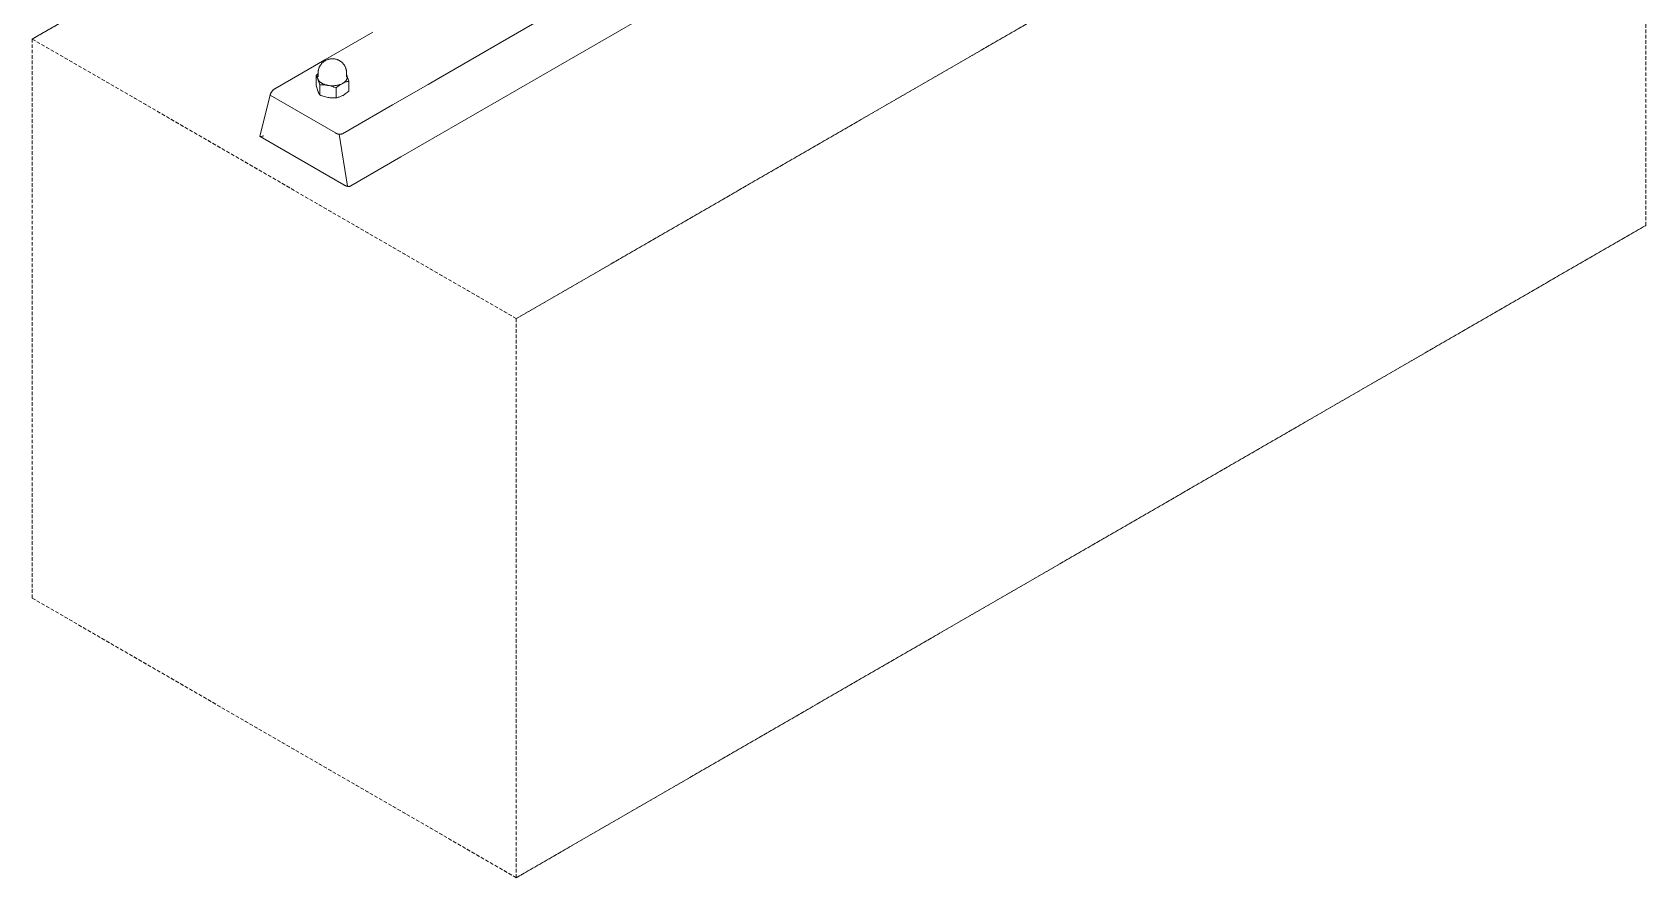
# Model space of a CAD drawing. Header units: millimetres. Extents: x -67 to 4862, y -244 to 3199.
# Drawn here: x 4286 to 4862, y 392 to 694 of the extents above; entities that cross this region are included whole.
import ezdxf

# ---------------------------------------------------------------- set-up
doc = ezdxf.new("R2010")
doc.units = ezdxf.units.MM
doc.linetypes.add('HIDDEN', pattern=[1.905, 1.27, -0.635])
doc.layers.add('ZANO_R', color=7, linetype='Continuous', lineweight=0)
doc.layers.add('ZANO_R_przerywana', color=7, linetype='HIDDEN', lineweight=0)

msp = doc.modelspace()

# ---------------------------------------------------------------- linework, layer by layer
at = {"layer": 'ZANO_R'}
for p, q in [((4558.04, 750.52), (4431.83, 677.65)), ((4556.8, 729.48), (4417.88, 649.28)), ((4390.76, 683.91), (4407.82, 693.76)), ((4372.91, 673.61), (4390.76, 683.91)), ((4388.33, 679.24), (4388.34, 679.41)), ((4388.33, 677.82), (4388.33, 679.24)), ((4388.34, 679.41), (4388.35, 679.58)), ((4388.35, 679.58), (4388.36, 679.76)), ((4388.36, 679.76), (4388.38, 679.93)), ((4388.38, 679.93), (4388.41, 680.1)), ((4388.41, 680.1), (4388.44, 680.28)), ((4388.44, 680.28), (4388.48, 680.45)), ((4388.48, 680.45), (4388.53, 680.61)), ((4388.53, 680.61), (4388.58, 680.78)), ((4388.58, 680.78), (4388.63, 680.95)), ((4388.63, 680.95), (4388.69, 681.11)), ((4388.69, 681.11), (4388.76, 681.27)), ((4388.76, 681.27), (4388.83, 681.43)), ((4388.83, 681.43), (4388.91, 681.59)), ((4388.91, 681.59), (4388.99, 681.74)), ((4388.99, 681.74), (4389.08, 681.89)), ((4389.08, 681.89), (4389.18, 682.04)), ((4389.18, 682.04), (4389.27, 682.18)), ((4389.27, 682.18), (4389.38, 682.32)), ((4389.38, 682.32), (4389.49, 682.46)), ((4389.49, 682.46), (4389.6, 682.59)), ((4389.6, 682.59), (4389.72, 682.72)), ((4389.72, 682.72), (4389.84, 682.85)), ((4389.84, 682.85), (4389.96, 682.97)), ((4389.96, 682.97), (4390.09, 683.08)), ((4390.09, 683.08), (4390.23, 683.2)), ((4390.23, 683.2), (4390.37, 683.3)), ((4390.37, 683.3), (4390.51, 683.4)), ((4390.51, 683.4), (4390.65, 683.5)), ((4390.65, 683.5), (4390.8, 683.59)), ((4390.8, 683.59), (4390.95, 683.68)), ((4390.95, 683.68), (4391.11, 683.76)), ((4391.11, 683.76), (4391.26, 683.84)), ((4391.26, 683.84), (4391.42, 683.91)), ((4391.42, 683.91), (4391.58, 683.98)), ((4391.58, 683.98), (4391.75, 684.04)), ((4391.75, 684.04), (4391.91, 684.09)), ((4391.91, 684.09), (4392.08, 684.14)), ((4392.08, 684.14), (4392.25, 684.19)), ((4392.25, 684.19), (4392.42, 684.22)), ((4392.42, 684.22), (4392.59, 684.25)), ((4392.59, 684.25), (4392.77, 684.28)), ((4392.77, 684.28), (4392.94, 684.3)), ((4392.94, 684.3), (4393.11, 684.31)), ((4393.11, 684.31), (4393.28, 684.32)), ((4393.28, 684.32), (4393.46, 684.32)), ((4393.46, 684.32), (4393.63, 684.32)), ((4393.63, 684.32), (4393.8, 684.31)), ((4393.8, 684.31), (4393.97, 684.29)), ((4393.97, 684.29), (4394.15, 684.27)), ((4394.15, 684.27), (4394.32, 684.24)), ((4394.32, 684.24), (4394.49, 684.21)), ((4394.49, 684.21), (4394.66, 684.17)), ((4394.66, 684.17), (4394.82, 684.13)), ((4394.82, 684.13), (4394.99, 684.07)), ((4394.99, 684.07), (4395.15, 684.02)), ((4395.15, 684.02), (4395.31, 683.96)), ((4395.31, 683.96), (4395.47, 683.89)), ((4395.47, 683.89), (4395.63, 683.82)), ((4395.63, 683.82), (4395.79, 683.74)), ((4395.79, 683.74), (4395.94, 683.66)), ((4395.94, 683.66), (4396.09, 683.57)), ((4396.09, 683.57), (4396.23, 683.47)), ((4396.23, 683.47), (4396.38, 683.38)), ((4396.38, 683.38), (4396.52, 683.27)), ((4396.52, 683.27), (4396.65, 683.17)), ((4396.65, 683.17), (4396.78, 683.05)), ((4396.78, 683.05), (4396.91, 682.94)), ((4396.91, 682.94), (4397.04, 682.82)), ((4397.04, 682.82), (4397.15, 682.69)), ((4397.15, 682.69), (4397.27, 682.56)), ((4397.27, 682.56), (4397.38, 682.43)), ((4397.38, 682.43), (4397.49, 682.29)), ((4397.49, 682.29), (4397.59, 682.15)), ((4397.59, 682.15), (4397.69, 682.01)), ((4397.69, 682.01), (4397.78, 681.86)), ((4397.78, 681.86), (4397.87, 681.71)), ((4397.87, 681.71), (4397.95, 681.56)), ((4397.95, 681.56), (4398.02, 681.4)), ((4398.02, 681.4), (4398.09, 681.25)), ((4398.09, 681.25), (4398.16, 681.09)), ((4398.16, 681.09), (4398.22, 680.92)), ((4398.22, 680.92), (4398.27, 680.76)), ((4398.27, 680.76), (4398.32, 680.6)), ((4398.32, 680.6), (4398.37, 680.43)), ((4398.37, 680.43), (4398.4, 680.26)), ((4398.4, 680.26), (4398.44, 680.09)), ((4398.44, 680.09), (4398.46, 679.92)), ((4398.46, 679.92), (4398.48, 679.75)), ((4398.48, 679.75), (4398.5, 679.58)), ((4398.5, 679.58), (4398.51, 679.41)), ((4398.51, 679.41), (4398.51, 679.24)), ((4398.51, 679.24), (4398.51, 677.82)), ((4372.51, 673.34), (4372.61, 673.41)), ((4372.61, 673.41), (4372.71, 673.48)), ((4372.71, 673.48), (4372.81, 673.54)), ((4372.81, 673.54), (4372.91, 673.61)), ((4387.59, 678.4), (4387.96, 678.71)), ((4387.59, 674.85), (4387.59, 678.4)), ((4387.7, 678.22), (4387.59, 678.4)), ((4388.26, 672.75), (4387.59, 674.85)), ((4387.81, 678.04), (4387.7, 678.22)), ((4387.91, 677.85), (4387.81, 678.04)), ((4388.01, 677.66), (4387.91, 677.85)), ((4387.96, 678.71), (4388.33, 679.01)), ((4388.1, 677.46), (4388.01, 677.66)), ((4388.18, 677.27), (4388.1, 677.46)), ((4388.14, 677.86), (4388.13, 677.8)), ((4388.13, 677.8), (4388.13, 677.74)), ((4388.13, 677.74), (4388.13, 677.68)), ((4388.13, 677.68), (4388.14, 677.61)), ((4388.15, 677.99), (4388.14, 677.92)), ((4388.14, 677.92), (4388.14, 677.86)), ((4388.14, 677.61), (4388.14, 677.55)), ((4388.14, 677.55), (4388.15, 677.49)), ((4388.16, 678.05), (4388.15, 677.99)), ((4388.15, 677.49), (4388.16, 677.43)), ((4388.17, 678.11), (4388.16, 678.05)), ((4388.16, 677.43), (4388.17, 677.37)), ((4388.18, 678.17), (4388.17, 678.11)), ((4388.17, 677.37), (4388.18, 677.31)), ((4388.2, 678.23), (4388.18, 678.17)), ((4388.18, 677.31), (4388.2, 677.24)), ((4388.26, 677.07), (4388.18, 677.27)), ((4388.22, 678.29), (4388.2, 678.23)), ((4388.2, 677.24), (4388.22, 677.18)), ((4388.24, 678.35), (4388.22, 678.29)), ((4388.22, 677.18), (4388.24, 677.13)), ((4388.26, 678.41), (4388.24, 678.35)), ((4388.24, 677.13), (4388.26, 677.07)), ((4388.28, 678.47), (4388.26, 678.41)), ((4388.26, 677.07), (4388.28, 677.02)), ((4388.93, 674.96), (4388.26, 677.07)), ((4388.31, 678.52), (4388.28, 678.47)), ((4388.28, 677.02), (4388.3, 676.97)), ((4388.3, 676.97), (4388.32, 676.93)), ((4388.33, 678.58), (4388.31, 678.52)), ((4388.32, 676.93), (4388.34, 676.88)), ((4388.34, 676.88), (4388.37, 676.83)), ((4388.37, 676.83), (4388.39, 676.79)), ((4388.39, 676.79), (4388.42, 676.74)), ((4388.42, 676.74), (4388.45, 676.7)), ((4388.45, 676.7), (4388.48, 676.65)), ((4388.48, 676.65), (4388.51, 676.6)), ((4388.51, 676.6), (4388.54, 676.56)), ((4388.54, 676.56), (4388.58, 676.51)), ((4388.58, 676.51), (4388.61, 676.47)), ((4388.61, 676.47), (4388.65, 676.42)), ((4388.65, 676.42), (4388.69, 676.38)), ((4388.69, 676.38), (4388.73, 676.33)), ((4388.73, 676.33), (4388.77, 676.29)), ((4388.77, 676.29), (4388.81, 676.24)), ((4388.81, 676.24), (4388.85, 676.2)), ((4388.85, 676.2), (4388.9, 676.16)), ((4388.9, 676.16), (4388.94, 676.11)), ((4389.3, 674.98), (4388.93, 674.96)), ((4388.93, 674.96), (4388.93, 671.41)), ((4388.94, 676.11), (4388.99, 676.07)), ((4388.99, 676.07), (4389.04, 676.03)), ((4389.04, 676.03), (4389.09, 675.99)), ((4389.09, 675.99), (4389.19, 675.9)), ((4389.19, 675.9), (4389.3, 675.82)), ((4389.3, 675.82), (4389.42, 675.74)), ((4389.66, 674.99), (4389.3, 674.98)), ((4389.42, 675.74), (4389.53, 675.67)), ((4389.53, 675.67), (4389.66, 675.59)), ((4389.66, 675.59), (4389.78, 675.52)), ((4390.03, 674.99), (4389.66, 674.99)), ((4389.78, 675.52), (4389.91, 675.45)), ((4389.91, 675.45), (4390.05, 675.39)), ((4390.4, 674.98), (4390.03, 674.99)), ((4390.05, 675.39), (4390.19, 675.32)), ((4390.19, 675.32), (4390.33, 675.26)), ((4390.33, 675.26), (4390.47, 675.2)), ((4390.76, 674.96), (4390.4, 674.98)), ((4390.47, 675.2), (4390.62, 675.15)), ((4390.62, 675.15), (4390.77, 675.1)), ((4391.13, 674.93), (4390.76, 674.96)), ((4390.77, 675.1), (4390.92, 675.05)), ((4390.92, 675.05), (4391.07, 675)), ((4391.07, 675), (4391.22, 674.96)), ((4391.49, 674.88), (4391.13, 674.93)), ((4391.22, 674.96), (4391.38, 674.92)), ((4391.38, 674.92), (4391.53, 674.89)), ((4391.85, 674.82), (4391.49, 674.88)), ((4391.53, 674.89), (4391.69, 674.85)), ((4391.69, 674.85), (4391.85, 674.82)), ((4391.85, 674.82), (4392.12, 674.78)), ((4392.28, 674.73), (4391.85, 674.82)), ((4392.12, 674.78), (4392.4, 674.74)), ((4392.7, 674.63), (4392.28, 674.73)), ((4392.4, 674.74), (4392.68, 674.71)), ((4392.68, 674.71), (4392.96, 674.69)), ((4393.12, 674.51), (4392.7, 674.63)), ((4392.96, 674.69), (4393.23, 674.68)), ((4393.54, 674.38), (4393.12, 674.51)), ((4393.23, 674.68), (4393.51, 674.68)), ((4393.51, 674.68), (4393.79, 674.68)), ((4393.96, 674.24), (4393.54, 674.38)), ((4393.79, 674.68), (4394.07, 674.7)), ((4394.36, 674.08), (4393.96, 674.24)), ((4394.07, 674.7), (4394.35, 674.73)), ((4394.35, 674.73), (4394.62, 674.77)), ((4394.77, 673.91), (4394.36, 674.08)), ((4394.62, 674.77), (4394.9, 674.81)), ((4395.07, 674.17), (4394.77, 673.91)), ((4394.77, 670.36), (4394.77, 673.91)), ((4394.9, 674.81), (4395.17, 674.86)), ((4395.37, 674.41), (4395.07, 674.17)), ((4395.17, 674.86), (4395.44, 674.93)), ((4395.69, 674.65), (4395.37, 674.41)), ((4395.44, 674.93), (4395.71, 675)), ((4396.01, 674.88), (4395.69, 674.65)), ((4395.71, 675), (4395.98, 675.08)), ((4395.98, 675.08), (4396.24, 675.17)), ((4396.34, 675.09), (4396.01, 674.88)), ((4396.24, 675.17), (4396.5, 675.27)), ((4396.67, 675.3), (4396.34, 675.09)), ((4396.5, 675.27), (4396.76, 675.38)), ((4397.01, 675.5), (4396.67, 675.3)), ((4396.76, 675.38), (4397.01, 675.5)), ((4397.25, 675.62), (4397.01, 675.5)), ((4397.01, 675.5), (4397.13, 675.56)), ((4397.13, 675.56), (4397.25, 675.63)), ((4397.49, 675.73), (4397.25, 675.62)), ((4397.25, 675.63), (4397.36, 675.7)), ((4397.36, 675.7), (4397.47, 675.78)), ((4397.47, 675.78), (4397.58, 675.85)), ((4397.73, 675.84), (4397.49, 675.73)), ((4397.58, 675.85), (4397.69, 675.93)), ((4397.69, 675.93), (4397.79, 676.01)), ((4397.98, 675.93), (4397.73, 675.84)), ((4397.79, 676.01), (4397.83, 676.05)), ((4397.83, 676.05), (4397.88, 676.1)), ((4397.88, 676.1), (4397.93, 676.14)), ((4397.93, 676.14), (4397.97, 676.18)), ((4397.97, 676.18), (4398.02, 676.23)), ((4398.23, 676.03), (4397.98, 675.93)), ((4398.02, 676.23), (4398.06, 676.27)), ((4398.06, 676.27), (4398.1, 676.31)), ((4398.1, 676.31), (4398.14, 676.36)), ((4398.14, 676.36), (4398.18, 676.41)), ((4398.18, 676.41), (4398.22, 676.45)), ((4398.22, 676.45), (4398.26, 676.5)), ((4398.48, 676.11), (4398.23, 676.03)), ((4398.26, 676.5), (4398.29, 676.54)), ((4398.29, 676.54), (4398.32, 676.59)), ((4398.32, 676.59), (4398.36, 676.64)), ((4398.36, 676.64), (4398.39, 676.69)), ((4398.39, 676.69), (4398.42, 676.73)), ((4398.42, 676.73), (4398.45, 676.78)), ((4398.45, 676.78), (4398.47, 676.83)), ((4398.47, 676.83), (4398.5, 676.88)), ((4398.74, 676.18), (4398.48, 676.11)), ((4398.5, 676.88), (4398.52, 676.93)), ((4398.51, 678.6), (4398.56, 678.46)), ((4398.54, 678.52), (4398.51, 678.58)), ((4398.52, 676.93), (4398.55, 676.98)), ((4398.56, 678.47), (4398.54, 678.52)), ((4398.55, 676.98), (4398.57, 677.03)), ((4398.58, 678.41), (4398.56, 678.47)), ((4398.57, 677.03), (4398.59, 677.08)), ((4398.6, 678.37), (4398.58, 678.41)), ((4398.59, 677.08), (4398.61, 677.13)), ((4398.62, 678.32), (4398.6, 678.37)), ((4398.6, 678.37), (4399.26, 676.31)), ((4398.61, 677.13), (4398.62, 677.18)), ((4398.63, 678.27), (4398.62, 678.32)), ((4398.62, 677.18), (4398.64, 677.23)), ((4398.65, 678.22), (4398.63, 678.27)), ((4398.64, 677.23), (4398.65, 677.28)), ((4398.66, 678.17), (4398.65, 678.22)), ((4398.65, 677.28), (4398.66, 677.33)), ((4398.67, 678.13), (4398.66, 678.17)), ((4398.66, 677.33), (4398.68, 677.38)), ((4398.68, 678.08), (4398.67, 678.13)), ((4398.69, 678.03), (4398.68, 678.08)), ((4398.68, 677.38), (4398.69, 677.43)), ((4398.7, 677.98), (4398.69, 678.03)), ((4398.69, 677.48), (4398.7, 677.53)), ((4398.69, 677.43), (4398.69, 677.48)), ((4398.7, 677.93), (4398.7, 677.98)), ((4398.71, 677.88), (4398.7, 677.93)), ((4398.7, 677.53), (4398.71, 677.58)), ((4398.71, 677.83), (4398.71, 677.88)), ((4398.71, 677.78), (4398.71, 677.83)), ((4398.71, 677.73), (4398.71, 677.78)), ((4398.71, 677.68), (4398.71, 677.73)), ((4398.71, 677.63), (4398.71, 677.68)), ((4398.71, 677.58), (4398.71, 677.63)), ((4399, 676.25), (4398.74, 676.18)), ((4399.26, 676.31), (4399, 676.25)), ((4399.26, 672.76), (4399.26, 676.31)), ((4427.56, 675.19), (4414.86, 667.86)), ((4431.83, 677.65), (4427.56, 675.19)), ((4367.6, 656.66), (4371.23, 671.35)), ((4371.23, 671.35), (4371.26, 671.46)), ((4394.53, 657.89), (4371.23, 671.35)), ((4371.26, 671.46), (4371.29, 671.58)), ((4371.29, 671.58), (4371.33, 671.69)), ((4371.33, 671.69), (4371.37, 671.81)), ((4371.37, 671.81), (4371.42, 671.92)), ((4371.42, 671.92), (4371.47, 672.03)), ((4371.47, 672.03), (4371.52, 672.14)), ((4371.52, 672.14), (4371.58, 672.24)), ((4371.58, 672.24), (4371.64, 672.35)), ((4371.64, 672.35), (4371.7, 672.45)), ((4371.7, 672.45), (4371.77, 672.55)), ((4371.77, 672.55), (4371.84, 672.65)), ((4371.84, 672.65), (4371.91, 672.74)), ((4371.91, 672.74), (4371.99, 672.84)), ((4371.99, 672.84), (4372.07, 672.93)), ((4372.07, 672.93), (4372.15, 673.01)), ((4372.15, 673.01), (4372.24, 673.1)), ((4372.24, 673.1), (4372.33, 673.18)), ((4372.33, 673.18), (4372.42, 673.26)), ((4372.42, 673.26), (4372.51, 673.34)), ((4388.34, 672.55), (4388.26, 672.75)), ((4388.42, 672.35), (4388.34, 672.55)), ((4388.51, 672.16), (4388.42, 672.35)), ((4388.61, 671.97), (4388.51, 672.16)), ((4388.71, 671.78), (4388.61, 671.97)), ((4388.82, 671.59), (4388.71, 671.78)), ((4388.93, 671.41), (4388.82, 671.59)), ((4388.93, 671.41), (4389.34, 671.24)), ((4389.34, 671.24), (4389.74, 671.09)), ((4389.53, 671.17), (4389.39, 671.09)), ((4389.74, 671.09), (4390.16, 670.94)), ((4390.16, 670.94), (4390.57, 670.81)), ((4390.57, 670.81), (4391, 670.7)), ((4391, 670.7), (4391.42, 670.59)), ((4391.42, 670.59), (4391.85, 670.5)), ((4391.85, 670.5), (4392.21, 670.45)), ((4392.21, 670.45), (4392.57, 670.4)), ((4392.57, 670.4), (4392.94, 670.37)), ((4392.94, 670.37), (4393.3, 670.34)), ((4393.3, 670.34), (4393.67, 670.33)), ((4393.67, 670.33), (4394.04, 670.33)), ((4394.04, 670.33), (4394.4, 670.34)), ((4394.4, 670.34), (4394.77, 670.36)), ((4394.77, 670.36), (4395.03, 670.42)), ((4395.03, 670.42), (4395.28, 670.49)), ((4395.28, 670.49), (4395.54, 670.56)), ((4395.54, 670.56), (4395.79, 670.65)), ((4395.79, 670.65), (4396.04, 670.74)), ((4396.04, 670.74), (4396.29, 670.83)), ((4396.29, 670.83), (4396.53, 670.94)), ((4396.53, 670.94), (4396.77, 671.05)), ((4396.77, 671.05), (4397.01, 671.18)), ((4397.01, 671.18), (4397.35, 671.37)), ((4414.86, 667.86), (4397.02, 657.56)), ((4397.16, 671.26), (4397.45, 671.09)), ((4397.35, 671.37), (4397.69, 671.58)), ((4397.69, 671.58), (4398.01, 671.79)), ((4398.01, 671.79), (4398.34, 672.02)), ((4398.34, 672.02), (4398.65, 672.26)), ((4398.65, 672.26), (4398.96, 672.5)), ((4398.96, 672.5), (4399.26, 672.76)), ((4367.6, 656.66), (4367.59, 656.65)), ((4367.59, 656.65), (4367.59, 656.65)), ((4367.59, 656.65), (4367.59, 656.65)), ((4367.59, 656.65), (4367.59, 656.65)), ((4367.59, 656.65), (4367.59, 656.65)), ((4367.59, 656.65), (4367.59, 656.64)), ((4367.59, 656.64), (4367.59, 656.64)), ((4367.59, 656.64), (4367.59, 656.64)), ((4367.59, 656.64), (4367.59, 656.64)), ((4367.59, 656.64), (4367.59, 656.64)), ((4367.59, 656.64), (4367.59, 656.64)), ((4367.59, 656.64), (4367.59, 656.63)), ((4367.59, 656.63), (4367.59, 656.63)), ((4367.59, 656.63), (4367.59, 656.63)), ((4367.59, 656.63), (4367.59, 656.63)), ((4367.59, 656.63), (4367.59, 656.63)), ((4367.59, 656.63), (4367.59, 656.63)), ((4367.59, 656.63), (4367.59, 656.63)), ((4367.59, 656.63), (4367.59, 656.63)), ((4367.59, 656.63), (4367.59, 656.63)), ((4367.59, 656.63), (4367.59, 656.63)), ((4367.59, 656.63), (4367.6, 656.63)), ((4367.6, 656.63), (4367.6, 656.62)), ((4367.6, 656.62), (4367.6, 656.62)), ((4367.6, 656.62), (4367.6, 656.62)), ((4367.6, 656.62), (4367.6, 656.62)), ((4367.6, 656.62), (4367.6, 656.62)), ((4367.6, 656.62), (4367.6, 656.62)), ((4367.6, 656.62), (4367.6, 656.62)), ((4367.6, 656.62), (4367.6, 656.62)), ((4367.6, 656.62), (4367.6, 656.62)), ((4367.6, 656.62), (4367.6, 656.61)), ((4367.6, 656.61), (4367.6, 656.61)), ((4367.6, 656.61), (4367.6, 656.61)), ((4367.6, 656.61), (4367.6, 656.61)), ((4367.6, 656.61), (4367.6, 656.61)), ((4367.6, 656.61), (4367.6, 656.61)), ((4367.6, 656.61), (4367.61, 656.61)), ((4367.61, 656.61), (4367.61, 656.61)), ((4367.61, 656.61), (4367.61, 656.61)), ((4367.61, 656.61), (4367.61, 656.61)), ((4367.61, 656.61), (4367.61, 656.6)), ((4367.61, 656.6), (4367.61, 656.6)), ((4367.61, 656.6), (4367.61, 656.6)), ((4367.61, 656.6), (4367.61, 656.6)), ((4367.61, 656.6), (4367.61, 656.6)), ((4367.61, 656.6), (4367.61, 656.6)), ((4367.61, 656.6), (4367.62, 656.6)), ((4367.62, 656.6), (4367.62, 656.6)), ((4367.62, 656.6), (4367.62, 656.6)), ((4367.62, 656.6), (4367.62, 656.6)), ((4367.62, 656.6), (4367.62, 656.6)), ((4367.62, 656.6), (4367.62, 656.6)), ((4367.62, 656.6), (4367.62, 656.59)), ((4397.49, 639.35), (4367.62, 656.6)), ((4367.62, 656.59), (4367.63, 656.59)), ((4367.63, 656.59), (4367.63, 656.59)), ((4367.63, 656.59), (4367.63, 656.59)), ((4367.63, 656.59), (4367.64, 656.59)), ((4367.64, 656.59), (4367.64, 656.59)), ((4367.64, 656.59), (4367.64, 656.59)), ((4367.64, 656.59), (4367.65, 656.58)), ((4367.65, 656.58), (4367.65, 656.58)), ((4367.65, 656.58), (4367.65, 656.58)), ((4367.65, 656.58), (4367.66, 656.58)), ((4367.66, 656.58), (4367.66, 656.58)), ((4367.66, 656.58), (4367.67, 656.58)), ((4367.67, 656.58), (4367.68, 656.58)), ((4367.68, 656.58), (4367.69, 656.58)), ((4367.69, 656.58), (4367.7, 656.58)), ((4367.7, 656.58), (4367.71, 656.58)), ((4367.71, 656.58), (4367.72, 656.57)), ((4367.72, 656.57), (4367.73, 656.57)), ((4367.73, 656.57), (4367.74, 656.57)), ((4367.74, 656.57), (4367.77, 656.57)), ((4367.77, 656.57), (4367.79, 656.58)), ((4367.79, 656.58), (4367.82, 656.58)), ((4367.82, 656.58), (4367.85, 656.58)), ((4367.85, 656.58), (4367.88, 656.58)), ((4367.88, 656.58), (4367.95, 656.59)), ((4367.95, 656.59), (4368.03, 656.61)), ((4368.03, 656.61), (4368.11, 656.62)), ((4368.11, 656.62), (4368.19, 656.64)), ((4368.19, 656.64), (4368.38, 656.69)), ((4368.38, 656.69), (4368.59, 656.75)), ((4368.59, 656.75), (4369.03, 656.88)), ((4394.59, 657.85), (4394.52, 657.9)), ((4394.67, 657.8), (4394.59, 657.85)), ((4394.75, 657.75), (4394.67, 657.8)), ((4394.83, 657.71), (4394.75, 657.75)), ((4394.91, 657.66), (4394.83, 657.71)), ((4394.99, 657.63), (4394.91, 657.66)), ((4395.07, 657.59), (4394.99, 657.63)), ((4395.16, 657.56), (4395.07, 657.59)), ((4395.24, 657.53), (4395.16, 657.56)), ((4395.33, 657.5), (4395.24, 657.53)), ((4395.42, 657.47), (4395.33, 657.5)), ((4395.5, 657.45), (4395.42, 657.47)), ((4395.59, 657.43), (4395.5, 657.45)), ((4395.68, 657.42), (4395.59, 657.43)), ((4395.77, 657.41), (4395.68, 657.42)), ((4395.86, 657.4), (4395.77, 657.41)), ((4395.95, 657.39), (4395.86, 657.4)), ((4395.9, 657.38), (4398.76, 638.83)), ((4396.04, 657.39), (4395.95, 657.39)), ((4396.13, 657.39), (4396.04, 657.39)), ((4396.22, 657.39), (4396.13, 657.39)), ((4396.31, 657.4), (4396.22, 657.39)), ((4396.4, 657.41), (4396.31, 657.4)), ((4396.49, 657.42), (4396.4, 657.41)), ((4396.58, 657.43), (4396.49, 657.42)), ((4396.67, 657.45), (4396.58, 657.43)), ((4396.76, 657.48), (4396.67, 657.45)), ((4396.85, 657.5), (4396.76, 657.48)), ((4396.93, 657.53), (4396.85, 657.5)), ((4397.02, 657.56), (4396.93, 657.53)), ((4417.88, 649.28), (4400.04, 638.98)), ((4397.49, 639.35), (4397.63, 639.27)), ((4397.63, 639.27), (4397.71, 639.23)), ((4397.71, 639.23), (4397.8, 639.18)), ((4397.8, 639.18), (4397.89, 639.14)), ((4397.89, 639.14), (4397.97, 639.1)), ((4397.97, 639.1), (4398.06, 639.06)), ((4398.06, 639.06), (4398.15, 639.02)), ((4398.15, 639.02), (4398.24, 638.98)), ((4398.24, 638.98), (4398.33, 638.95)), ((4398.33, 638.95), (4398.41, 638.93)), ((4398.41, 638.93), (4398.49, 638.9)), ((4398.49, 638.9), (4398.58, 638.88)), ((4398.58, 638.88), (4398.66, 638.85)), ((4399.8, 638.87), (4399.83, 638.88)), ((4399.83, 638.88), (4399.86, 638.89)), ((4399.86, 638.89), (4399.89, 638.9)), ((4399.89, 638.9), (4399.92, 638.92)), ((4399.92, 638.92), (4399.95, 638.93)), ((4399.95, 638.93), (4399.98, 638.95)), ((4399.98, 638.95), (4400.01, 638.96)), ((4400.01, 638.96), (4400.04, 638.98)), ((4398.66, 638.85), (4398.75, 638.83)), ((4398.75, 638.83), (4398.83, 638.82)), ((4398.83, 638.82), (4398.92, 638.8)), ((4398.92, 638.8), (4399, 638.79)), ((4399, 638.79), (4399.07, 638.79)), ((4399.07, 638.79), (4399.15, 638.78)), ((4399.15, 638.78), (4399.19, 638.78)), ((4399.19, 638.78), (4399.23, 638.78)), ((4399.23, 638.78), (4399.27, 638.78)), ((4399.27, 638.78), (4399.3, 638.78)), ((4399.3, 638.78), (4399.34, 638.78)), ((4399.34, 638.78), (4399.38, 638.79)), ((4399.38, 638.79), (4399.42, 638.79)), ((4399.42, 638.79), (4399.46, 638.79)), ((4399.46, 638.79), (4399.5, 638.8)), ((4399.5, 638.8), (4399.53, 638.8)), ((4399.53, 638.8), (4399.57, 638.81)), ((4399.57, 638.81), (4399.6, 638.82)), ((4399.6, 638.82), (4399.63, 638.82)), ((4399.63, 638.82), (4399.67, 638.83)), ((4399.67, 638.83), (4399.7, 638.84)), ((4399.7, 638.84), (4399.73, 638.85)), ((4399.73, 638.85), (4399.76, 638.86)), ((4399.76, 638.86), (4399.8, 638.87))]:
    msp.add_line(p, q, dxfattribs=at)
at = {"layer": 'ZANO_R_przerywana'}
for p, q in [((4861.93, 824.24), (4459.04, 591.63)), ((4459.04, 591.63), (4861.93, 824.24)), ((4861.93, 624.86), (4861.93, 824.24)), ((4861.93, 624.86), (4861.93, 824.24)), ((4286.37, 691.32), (4441.96, 781.15)), ((4441.96, 781.15), (4286.37, 691.32)), ((4286.37, 491.94), (4286.37, 691.32)), ((4459.04, 591.63), (4286.37, 691.32)), ((4286.37, 491.94), (4286.37, 691.32)), ((4286.37, 691.32), (4459.04, 591.63)), ((4861.93, 624.86), (4459.04, 392.25)), ((4459.04, 392.25), (4861.93, 624.86)), ((4459.04, 392.25), (4459.04, 591.63)), ((4459.04, 392.25), (4459.04, 591.63)), ((4459.04, 392.25), (4286.37, 491.94)), ((4286.37, 491.94), (4459.04, 392.25))]:
    msp.add_line(p, q, dxfattribs=at)

doc.saveas('drawing.dxf')
